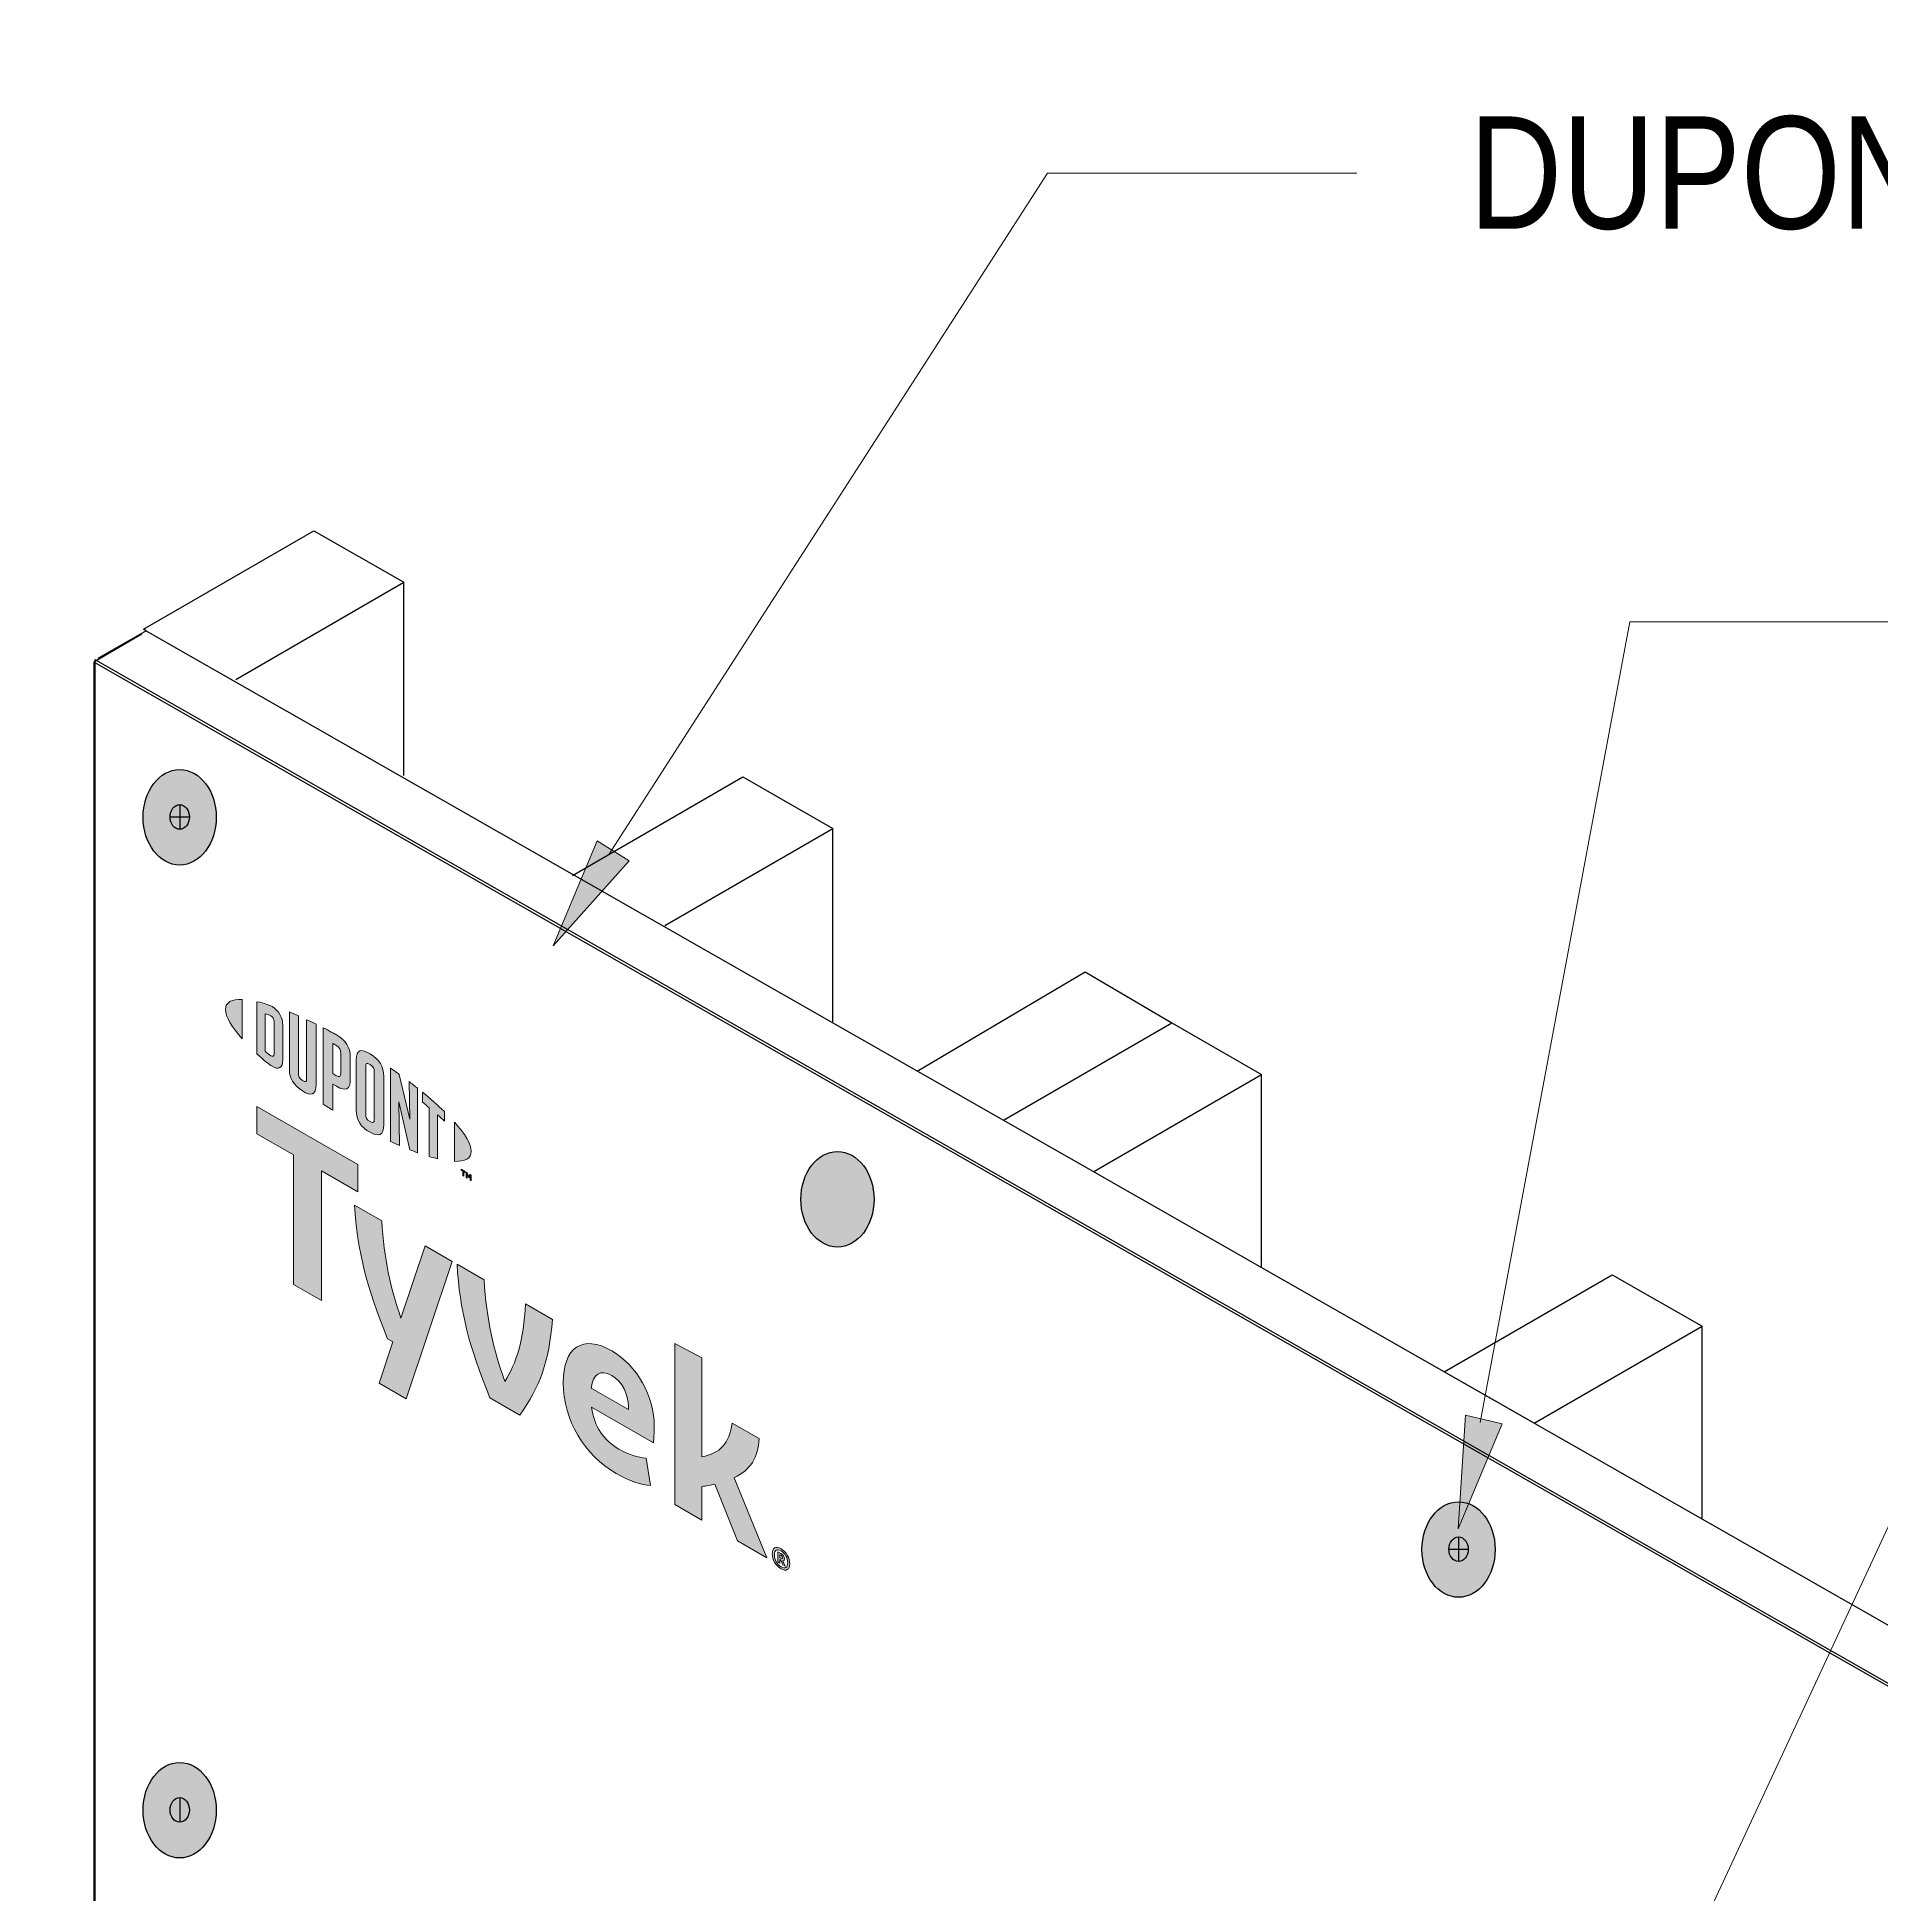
# Model space of a CAD drawing. Extents: x -1140 to 5605, y -816 to 2382.
# Drawn here: x 3729.8 to 3914.5, y 315.2 to 501.3 of the extents above; entities that cross this region are included whole.
import ezdxf

# ---------------------------------------------------------------- set-up
doc = ezdxf.new("R2010")
doc.units = 0
doc.header["$MEASUREMENT"] = 0
for name, color, linetype, lineweight in [('.ATI-TEXT', 7, 'Continuous', 0), ('G-ANNO-TTLB', 7, 'Continuous', 0), ('TYVEK', 7, 'Continuous', 0), ('wall scratch', 7, 'Continuous', 0), ('X-REF - TRACED', 7, 'Continuous', 0)]:
    doc.layers.add(name, color=color, linetype=linetype, lineweight=lineweight)

# ---------------------------------------------------------------- blocks, each defined once
blk = doc.blocks.new('Block_59')
at = {"layer": 'wall scratch', "color": 18, "lineweight": 25, "true_color": 0x000000}
blk.add_lwpolyline([(3735.84, 439.05)], dxfattribs=at)
blk = doc.blocks.new('Block_169')
at = {"layer": 'TYVEK', "true_color": 0x003b71, "transparency": 33554687}
h = blk.add_hatch(color=156, dxfattribs=at)
h.dxf.hatch_style = 2
edge = h.paths.add_edge_path()
edge.add_ellipse((3872.1, 349.81), major_axis=(0, 4.78), ratio=0.766948, start_angle=0, end_angle=360)
at = {"layer": 'TYVEK', "color": 18, "lineweight": 25, "true_color": 0x000000}
for p, q in [((3871.13, 349.84), (3873.07, 349.84)), ((3872.1, 351.07), (3872.1, 348.61))]:
    blk.add_line(p, q, dxfattribs=at)
blk.add_lwpolyline([(3871.59, 354.18)], dxfattribs=at)
for centre, major_axis, ratio in [((3872.1, 349.81), (0, 4.78), 0.766948), ((3872.1, 349.84), (0, 1.23), 0.788846)]:
    blk.add_ellipse(centre, major_axis=major_axis, ratio=ratio, dxfattribs=at)
blk = doc.blocks.new('Block_170')
at = {"layer": 'TYVEK', "true_color": 0x003b71, "transparency": 33554687}
h = blk.add_hatch(color=156, dxfattribs=at)
h.dxf.hatch_style = 2
edge = h.paths.add_edge_path()
edge.add_ellipse((3744.03, 423.15), major_axis=(0, 4.78), ratio=0.766948, start_angle=0, end_angle=360)
at = {"layer": 'TYVEK', "color": 18, "lineweight": 25, "true_color": 0x000000}
for p, q in [((3744.03, 424.42), (3744.03, 421.95)), ((3743.06, 423.18), (3745.01, 423.18))]:
    blk.add_line(p, q, dxfattribs=at)
for centre, major_axis, ratio in [((3744.03, 423.15), (0, 4.78), 0.766948), ((3744.03, 423.18), (0, 1.23), 0.788846)]:
    blk.add_ellipse(centre, major_axis=major_axis, ratio=ratio, dxfattribs=at)
blk = doc.blocks.new('Block_173')
at = {"layer": 'TYVEK', "true_color": 0x003b71, "transparency": 33554687}
h = blk.add_hatch(color=156, dxfattribs=at)
h.dxf.hatch_style = 2
edge = h.paths.add_edge_path()
edge.add_ellipse((3744.03, 323.7), major_axis=(0, 4.78), ratio=0.766948, start_angle=0, end_angle=360)
at = {"layer": 'TYVEK', "color": 18, "lineweight": 25, "true_color": 0x000000}
blk.add_line((3744.03, 324.96), (3744.03, 322.5), dxfattribs=at)
for centre, major_axis, ratio in [((3744.03, 323.7), (0, 4.78), 0.766948), ((3744.03, 323.73), (0, 1.23), 0.788846)]:
    blk.add_ellipse(centre, major_axis=major_axis, ratio=ratio, dxfattribs=at)
blk = doc.blocks.new('Block_352')
at = {"layer": '.ATI-TEXT', "true_color": 0x000000, "transparency": 33554687}
h = blk.add_hatch(color=18, dxfattribs=at)
h.dxf.hatch_style = 2
h.paths.add_polyline_path([(3876.45, 362.41), (3872.07, 351.88), (3872.8, 363.26)])
at = {"layer": '.ATI-TEXT', "color": 18, "lineweight": 0, "true_color": 0x000000}
for p, q in [((3874.26, 362.52), (3889.24, 442.74)), ((3889.24, 442.74), (3916.07, 442.74))]:
    blk.add_line(p, q, dxfattribs=at)
at = {"layer": '.ATI-TEXT'}
blk.add_lwpolyline([(3876.45, 362.41), (3872.07, 351.88), (3872.8, 363.26), (3872.8, 363.26)], close=True, dxfattribs=at)
blk = doc.blocks.new('Block_355')
at = {"layer": '.ATI-TEXT', "char_height": 0.2, "attachment_point": 7}
for s, insert in [('\\C18;\\c0;\\FArial Narrow|b0|i0|c1;\\H7.874999;\\W1.000000;®', (3986.27, 488.88)), ('\\C18;\\c0;\\FArial Narrow|b0|i0|c1;\\H11.249999;\\W1.000000;DUPONT™ TYVEK', (3873.17, 481.94)), ('\\C18;\\c0;\\FArial Narrow|b0|i0|c1;\\H11.250226;\\W1.000000;WRB', (3997, 481.75))]:
    blk.add_mtext(s, dxfattribs=dict(at, insert=insert))
blk = doc.blocks.new('Block_354')
at = {"layer": '.ATI-TEXT', "true_color": 0x000000, "transparency": 33554687}
h = blk.add_hatch(color=18, dxfattribs=at)
h.dxf.hatch_style = 2
h.paths.add_polyline_path([(3789.03, 418.8), (3781.44, 410.29), (3785.85, 420.8)])
at = {"layer": '.ATI-TEXT', "color": 18, "lineweight": 0, "true_color": 0x000000}
for p, q in [((3786.99, 419.43), (3830.95, 487.67)), ((3830.95, 487.67), (3861.92, 487.67))]:
    blk.add_line(p, q, dxfattribs=at)
at = {"layer": '.ATI-TEXT'}
blk.add_lwpolyline([(3789.03, 418.8), (3781.44, 410.29), (3785.85, 420.8), (3785.85, 420.8)], close=True, dxfattribs=at)
blk.add_blockref('Block_355', (0, 0), dxfattribs=at)
blk = doc.blocks.new('Block_356')
at = {"layer": '.ATI-TEXT', "color": 18, "lineweight": 0, "true_color": 0x000000}
blk.add_line((3873.04, 261.53), (3935.73, 396.49), dxfattribs=at)
blk = doc.blocks.new('Block_440')
at = {"layer": 'X-REF - TRACED', "true_color": 0x848484, "transparency": 33554687}
h = blk.add_hatch(color=252, dxfattribs=at)
h.dxf.hatch_style = 2
edge = h.paths.add_edge_path()
edge.add_spline(control_points=[(3748.62, 403.9), (3748.62, 403.18), (3749.23, 402.15), (3750.3, 400.95), (3750.3, 400.95), (3750.3, 404.9), (3750.3, 404.9), (3749.23, 404.94), (3748.62, 404.62), (3748.62, 403.9)], knot_values=[0, 0, 0, 0, 1, 1, 1, 2, 2, 2, 3, 3, 3, 3], degree=3, periodic=0)
h = blk.add_hatch(color=252, dxfattribs=at)
h.dxf.hatch_style = 2
edge = h.paths.add_edge_path()
edge.add_spline(control_points=[(3753.5, 399.47), (3753.5, 399.17), (3753.34, 399.16), (3753.15, 399.27), (3753, 399.35), (3752.78, 399.55), (3752.59, 399.71), (3752.59, 399.71), (3752.59, 403.48), (3752.59, 403.48), (3752.78, 403.43), (3753, 403.36), (3753.15, 403.28), (3753.34, 403.17), (3753.5, 402.97), (3753.5, 402.67), (3753.5, 402.67), (3753.5, 399.47), (3753.5, 399.47)], knot_values=[0, 0, 0, 0, 1, 1, 1, 2, 2, 2, 3, 3, 3, 4, 4, 4, 5, 5, 5, 6, 6, 6, 6], degree=3, periodic=0)
edge = h.paths.add_edge_path()
edge.add_spline(control_points=[(3753.28, 404.19), (3752.98, 404.36), (3752.55, 404.51), (3751.77, 404.68), (3751.77, 404.68), (3751.77, 399.46), (3751.77, 399.46), (3752.45, 398.83), (3752.98, 398.38), (3753.28, 398.21), (3753.96, 397.82), (3754.35, 398.07), (3754.35, 398.85), (3754.35, 398.85), (3754.35, 402.32), (3754.35, 402.32), (3754.35, 403.09), (3753.96, 403.79), (3753.28, 404.19)], knot_values=[0, 0, 0, 0, 1, 1, 1, 2, 2, 2, 3, 3, 3, 4, 4, 4, 5, 5, 5, 6, 6, 6, 6], degree=3, periodic=0)
h = blk.add_hatch(color=252, dxfattribs=at)
h.dxf.hatch_style = 2
edge = h.paths.add_edge_path()
edge.add_spline(control_points=[(3756.74, 396.99), (3756.74, 396.68), (3756.65, 396.55), (3756.32, 396.78), (3756, 397.01), (3755.91, 397.22), (3755.91, 397.58), (3755.91, 397.58), (3755.91, 403.26), (3755.91, 403.26), (3755.7, 403.36), (3755.22, 403.56), (3755.01, 403.65), (3755.01, 403.65), (3755.01, 397.9), (3755.01, 397.9), (3755.01, 396.98), (3755.4, 396.4), (3756.32, 395.74), (3757.17, 395.15), (3757.68, 395.34), (3757.68, 396.36), (3757.68, 396.36), (3757.68, 402.43), (3757.68, 402.43), (3757.51, 402.52), (3756.93, 402.8), (3756.74, 402.88), (3756.74, 402.88), (3756.74, 396.99), (3756.74, 396.99)], knot_values=[0, 0, 0, 0, 1, 1, 1, 2, 2, 2, 3, 3, 3, 4, 4, 4, 5, 5, 5, 6, 6, 6, 7, 7, 7, 8, 8, 8, 9, 9, 9, 10, 10, 10, 10], degree=3, periodic=0)
h = blk.add_hatch(color=252, dxfattribs=at)
h.dxf.hatch_style = 2
edge = h.paths.add_edge_path()
edge.add_spline(control_points=[(3760.16, 397.51), (3760.16, 397.18), (3760.06, 397.07), (3759.68, 397.29), (3759.68, 397.29), (3759.35, 397.48), (3759.35, 397.48), (3759.35, 397.48), (3759.35, 400.5), (3759.35, 400.5), (3759.5, 400.43), (3759.58, 400.38), (3759.66, 400.33), (3760.08, 400.09), (3760.16, 399.87), (3760.16, 399.53), (3760.16, 399.53), (3760.16, 397.51), (3760.16, 397.51)], knot_values=[0, 0, 0, 0, 1, 1, 1, 2, 2, 2, 3, 3, 3, 4, 4, 4, 5, 5, 5, 6, 6, 6, 6], degree=3, periodic=0)
edge = h.paths.add_edge_path()
edge.add_spline(control_points=[(3759.72, 401.37), (3759.56, 401.46), (3758.96, 401.78), (3758.41, 402.06), (3758.41, 402.06), (3758.41, 394.41), (3758.41, 394.41), (3758.6, 394.29), (3759.09, 393.98), (3759.35, 393.82), (3759.35, 393.82), (3759.35, 396.42), (3759.35, 396.42), (3759.35, 396.42), (3759.72, 396.21), (3759.72, 396.21), (3760.7, 395.64), (3761.11, 395.91), (3761.11, 396.88), (3761.11, 396.88), (3761.11, 399.14), (3761.11, 399.14), (3761.11, 400.09), (3760.65, 400.83), (3759.72, 401.37)], knot_values=[0, 0, 0, 0, 1, 1, 1, 2, 2, 2, 3, 3, 3, 4, 4, 4, 5, 5, 5, 6, 6, 6, 7, 7, 7, 8, 8, 8, 8], degree=3, periodic=0)
h = blk.add_hatch(color=252, dxfattribs=at)
h.dxf.hatch_style = 2
edge = h.paths.add_edge_path()
edge.add_spline(control_points=[(3763.51, 392.9), (3763.51, 392.6), (3763.42, 392.5), (3763.09, 392.68), (3762.75, 392.86), (3762.66, 393.08), (3762.66, 393.4), (3762.66, 393.4), (3762.66, 398.17), (3762.66, 398.17), (3762.66, 398.48), (3762.75, 398.6), (3763.09, 398.39), (3763.42, 398.19), (3763.51, 397.98), (3763.51, 397.68), (3763.51, 397.68), (3763.51, 392.9), (3763.51, 392.9)], knot_values=[0, 0, 0, 0, 1, 1, 1, 2, 2, 2, 3, 3, 3, 4, 4, 4, 5, 5, 5, 6, 6, 6, 6], degree=3, periodic=0)
edge = h.paths.add_edge_path()
edge.add_spline(control_points=[(3763.09, 399.46), (3762.22, 400.01), (3761.71, 399.87), (3761.71, 398.86), (3761.71, 398.86), (3761.71, 393.86), (3761.71, 393.86), (3761.71, 392.79), (3762.17, 392.09), (3763.09, 391.6), (3763.99, 391.13), (3764.46, 391.25), (3764.46, 392.38), (3764.46, 392.38), (3764.46, 397.16), (3764.46, 397.16), (3764.46, 398.24), (3764.04, 398.87), (3763.09, 399.46)], knot_values=[0, 0, 0, 0, 1, 1, 1, 2, 2, 2, 3, 3, 3, 4, 4, 4, 5, 5, 5, 6, 6, 6, 6], degree=3, periodic=0)
h = blk.add_hatch(color=252, dxfattribs=at)
h.dxf.hatch_style = 2
edge = h.paths.add_edge_path()
edge.add_spline(control_points=[(3767.06, 392.91), (3767.06, 392.91), (3766.02, 397.4), (3766.02, 397.4), (3765.74, 397.61), (3765.4, 397.85), (3765.13, 398.03), (3765.13, 398.03), (3765.13, 390.68), (3765.13, 390.68), (3765.32, 390.6), (3765.79, 390.38), (3766.04, 390.28), (3766.04, 390.28), (3765.96, 394.65), (3765.96, 394.65), (3765.96, 394.65), (3767.06, 389.85), (3767.06, 389.85), (3767.3, 389.76), (3767.64, 389.63), (3767.86, 389.55), (3767.86, 389.55), (3767.86, 396.01), (3767.86, 396.01), (3767.63, 396.19), (3767.2, 396.52), (3767, 396.68), (3767, 396.68), (3767.06, 392.91), (3767.06, 392.91)], knot_values=[0, 0, 0, 0, 1, 1, 1, 2, 2, 2, 3, 3, 3, 4, 4, 4, 5, 5, 5, 6, 6, 6, 7, 7, 7, 8, 8, 8, 9, 9, 9, 10, 10, 10, 10], degree=3, periodic=0)
h = blk.add_hatch(color=252, dxfattribs=at)
h.dxf.hatch_style = 2
edge = h.paths.add_edge_path()
edge.add_spline(control_points=[(3768.33, 394.61), (3768.56, 394.43), (3768.79, 394.24), (3769.01, 394.06), (3769.01, 394.06), (3769.01, 389.17), (3769.01, 389.17), (3769.22, 389.11), (3769.6, 389.01), (3769.85, 388.94), (3769.85, 388.94), (3769.85, 393.34), (3769.85, 393.34), (3770.1, 393.13), (3770.33, 392.92), (3770.54, 392.73), (3770.54, 392.73), (3770.54, 393.68), (3770.54, 393.68), (3769.87, 394.32), (3769.16, 394.95), (3768.33, 395.63), (3768.33, 395.63), (3768.33, 394.61), (3768.33, 394.61)], knot_values=[0, 0, 0, 0, 1, 1, 1, 2, 2, 2, 3, 3, 3, 4, 4, 4, 5, 5, 5, 6, 6, 6, 7, 7, 7, 8, 8, 8, 8], degree=3, periodic=0)
h = blk.add_hatch(color=252, dxfattribs=at)
h.dxf.hatch_style = 2
edge = h.paths.add_edge_path()
edge.add_spline(control_points=[(3773.22, 389.7), (3773.22, 388.97), (3772.61, 388.65), (3771.54, 388.69), (3771.54, 388.69), (3771.54, 392.63), (3771.54, 392.63), (3772.61, 391.44), (3773.22, 390.41), (3773.22, 389.7)], knot_values=[0, 0, 0, 0, 1, 1, 1, 2, 2, 2, 3, 3, 3, 3], degree=3, periodic=0)
h = blk.add_hatch(color=252, dxfattribs=at)
h.dxf.hatch_style = 2
edge = h.paths.add_edge_path()
edge.add_spline(control_points=[(3772.72, 387.61), (3772.72, 387.61), (3772.83, 387.55), (3772.83, 387.55), (3772.83, 387.55), (3772.98, 387.2), (3772.98, 387.2), (3772.98, 387.2), (3773.13, 387.38), (3773.13, 387.38), (3773.13, 387.38), (3773.22, 387.32), (3773.22, 387.32), (3773.22, 387.32), (3773.22, 386.75), (3773.22, 386.75), (3773.22, 386.75), (3773.13, 386.81), (3773.13, 386.81), (3773.13, 386.81), (3773.13, 387.21), (3773.13, 387.21), (3773.13, 387.21), (3772.98, 387.03), (3772.98, 387.03), (3772.98, 387.03), (3772.97, 387.03), (3772.97, 387.03), (3772.97, 387.03), (3772.82, 387.39), (3772.82, 387.39), (3772.82, 387.39), (3772.82, 386.99), (3772.82, 386.99), (3772.82, 386.99), (3772.72, 387.04), (3772.72, 387.04), (3772.72, 387.04), (3772.72, 387.61), (3772.72, 387.61)], knot_values=[0, 0, 0, 0, 1, 1, 1, 2, 2, 2, 3, 3, 3, 4, 4, 4, 5, 5, 5, 6, 6, 6, 7, 7, 7, 8, 8, 8, 9, 9, 9, 10, 10, 10, 11, 11, 11, 12, 12, 12, 13, 13, 13, 13], degree=3, periodic=0)
edge = h.paths.add_edge_path()
edge.add_spline(control_points=[(3772.37, 387.72), (3772.37, 387.72), (3772.22, 387.8), (3772.22, 387.8), (3772.22, 387.8), (3772.22, 387.9), (3772.22, 387.9), (3772.22, 387.9), (3772.62, 387.67), (3772.62, 387.67), (3772.62, 387.67), (3772.62, 387.57), (3772.62, 387.57), (3772.62, 387.57), (3772.47, 387.66), (3772.47, 387.66), (3772.47, 387.66), (3772.47, 387.19), (3772.47, 387.19), (3772.47, 387.19), (3772.37, 387.25), (3772.37, 387.25), (3772.37, 387.25), (3772.37, 387.72), (3772.37, 387.72)], knot_values=[0, 0, 0, 0, 1, 1, 1, 2, 2, 2, 3, 3, 3, 4, 4, 4, 5, 5, 5, 6, 6, 6, 7, 7, 7, 8, 8, 8, 8], degree=3, periodic=0)
at = {"layer": 'X-REF - TRACED'}
for points, knots in [([(3748.62, 403.9), (3748.62, 403.18), (3749.23, 402.15), (3750.3, 400.95), (3750.3, 400.95), (3750.3, 404.9), (3750.3, 404.9), (3749.23, 404.94), (3748.62, 404.62), (3748.62, 403.9)], [0, 0, 0, 0, 1, 1, 1, 2, 2, 2, 3, 3, 3, 3]), ([(3753.28, 404.19), (3752.98, 404.36), (3752.55, 404.51), (3751.77, 404.68), (3751.77, 404.68), (3751.77, 399.46), (3751.77, 399.46), (3752.45, 398.83), (3752.98, 398.38), (3753.28, 398.21), (3753.96, 397.82), (3754.35, 398.07), (3754.35, 398.85), (3754.35, 398.85), (3754.35, 402.32), (3754.35, 402.32), (3754.35, 403.09), (3753.96, 403.79), (3753.28, 404.19)], [0, 0, 0, 0, 1, 1, 1, 2, 2, 2, 3, 3, 3, 4, 4, 4, 5, 5, 5, 6, 6, 6, 6]), ([(3753.5, 399.47), (3753.5, 399.17), (3753.34, 399.16), (3753.15, 399.27), (3753, 399.35), (3752.78, 399.55), (3752.59, 399.71), (3752.59, 399.71), (3752.59, 403.48), (3752.59, 403.48), (3752.78, 403.43), (3753, 403.36), (3753.15, 403.28), (3753.34, 403.17), (3753.5, 402.97), (3753.5, 402.67), (3753.5, 402.67), (3753.5, 399.47), (3753.5, 399.47)], [0, 0, 0, 0, 1, 1, 1, 2, 2, 2, 3, 3, 3, 4, 4, 4, 5, 5, 5, 6, 6, 6, 6]), ([(3756.74, 396.99), (3756.74, 396.68), (3756.65, 396.55), (3756.32, 396.78), (3756, 397.01), (3755.91, 397.22), (3755.91, 397.58), (3755.91, 397.58), (3755.91, 403.26), (3755.91, 403.26), (3755.7, 403.36), (3755.22, 403.56), (3755.01, 403.65), (3755.01, 403.65), (3755.01, 397.9), (3755.01, 397.9), (3755.01, 396.98), (3755.4, 396.4), (3756.32, 395.74), (3757.17, 395.15), (3757.68, 395.34), (3757.68, 396.36), (3757.68, 396.36), (3757.68, 402.43), (3757.68, 402.43), (3757.51, 402.52), (3756.93, 402.8), (3756.74, 402.88), (3756.74, 402.88), (3756.74, 396.99), (3756.74, 396.99)], [0, 0, 0, 0, 1, 1, 1, 2, 2, 2, 3, 3, 3, 4, 4, 4, 5, 5, 5, 6, 6, 6, 7, 7, 7, 8, 8, 8, 9, 9, 9, 10, 10, 10, 10]), ([(3759.72, 401.37), (3759.56, 401.46), (3758.96, 401.78), (3758.41, 402.06), (3758.41, 402.06), (3758.41, 394.41), (3758.41, 394.41), (3758.6, 394.29), (3759.09, 393.98), (3759.35, 393.82), (3759.35, 393.82), (3759.35, 396.42), (3759.35, 396.42), (3759.35, 396.42), (3759.72, 396.21), (3759.72, 396.21), (3760.7, 395.64), (3761.11, 395.91), (3761.11, 396.88), (3761.11, 396.88), (3761.11, 399.14), (3761.11, 399.14), (3761.11, 400.09), (3760.65, 400.83), (3759.72, 401.37)], [0, 0, 0, 0, 1, 1, 1, 2, 2, 2, 3, 3, 3, 4, 4, 4, 5, 5, 5, 6, 6, 6, 7, 7, 7, 8, 8, 8, 8]), ([(3760.16, 397.51), (3760.16, 397.18), (3760.06, 397.07), (3759.68, 397.29), (3759.68, 397.29), (3759.35, 397.48), (3759.35, 397.48), (3759.35, 397.48), (3759.35, 400.5), (3759.35, 400.5), (3759.5, 400.43), (3759.58, 400.38), (3759.66, 400.33), (3760.08, 400.09), (3760.16, 399.87), (3760.16, 399.53), (3760.16, 399.53), (3760.16, 397.51), (3760.16, 397.51)], [0, 0, 0, 0, 1, 1, 1, 2, 2, 2, 3, 3, 3, 4, 4, 4, 5, 5, 5, 6, 6, 6, 6]), ([(3763.09, 399.46), (3762.22, 400.01), (3761.71, 399.87), (3761.71, 398.86), (3761.71, 398.86), (3761.71, 393.86), (3761.71, 393.86), (3761.71, 392.79), (3762.17, 392.09), (3763.09, 391.6), (3763.99, 391.13), (3764.46, 391.25), (3764.46, 392.38), (3764.46, 392.38), (3764.46, 397.16), (3764.46, 397.16), (3764.46, 398.24), (3764.04, 398.87), (3763.09, 399.46)], [0, 0, 0, 0, 1, 1, 1, 2, 2, 2, 3, 3, 3, 4, 4, 4, 5, 5, 5, 6, 6, 6, 6]), ([(3763.51, 392.9), (3763.51, 392.6), (3763.42, 392.5), (3763.09, 392.68), (3762.75, 392.86), (3762.66, 393.08), (3762.66, 393.4), (3762.66, 393.4), (3762.66, 398.17), (3762.66, 398.17), (3762.66, 398.48), (3762.75, 398.6), (3763.09, 398.39), (3763.42, 398.19), (3763.51, 397.98), (3763.51, 397.68), (3763.51, 397.68), (3763.51, 392.9), (3763.51, 392.9)], [0, 0, 0, 0, 1, 1, 1, 2, 2, 2, 3, 3, 3, 4, 4, 4, 5, 5, 5, 6, 6, 6, 6]), ([(3767.06, 392.91), (3767.06, 392.91), (3766.02, 397.4), (3766.02, 397.4), (3765.74, 397.61), (3765.4, 397.85), (3765.13, 398.03), (3765.13, 398.03), (3765.13, 390.68), (3765.13, 390.68), (3765.32, 390.6), (3765.79, 390.38), (3766.04, 390.28), (3766.04, 390.28), (3765.96, 394.65), (3765.96, 394.65), (3765.96, 394.65), (3767.06, 389.85), (3767.06, 389.85), (3767.3, 389.76), (3767.64, 389.63), (3767.86, 389.55), (3767.86, 389.55), (3767.86, 396.01), (3767.86, 396.01), (3767.63, 396.19), (3767.2, 396.52), (3767, 396.68), (3767, 396.68), (3767.06, 392.91), (3767.06, 392.91)], [0, 0, 0, 0, 1, 1, 1, 2, 2, 2, 3, 3, 3, 4, 4, 4, 5, 5, 5, 6, 6, 6, 7, 7, 7, 8, 8, 8, 9, 9, 9, 10, 10, 10, 10]), ([(3768.33, 394.61), (3768.56, 394.43), (3768.79, 394.24), (3769.01, 394.06), (3769.01, 394.06), (3769.01, 389.17), (3769.01, 389.17), (3769.22, 389.11), (3769.6, 389.01), (3769.85, 388.94), (3769.85, 388.94), (3769.85, 393.34), (3769.85, 393.34), (3770.1, 393.13), (3770.33, 392.92), (3770.54, 392.73), (3770.54, 392.73), (3770.54, 393.68), (3770.54, 393.68), (3769.87, 394.32), (3769.16, 394.95), (3768.33, 395.63), (3768.33, 395.63), (3768.33, 394.61), (3768.33, 394.61)], [0, 0, 0, 0, 1, 1, 1, 2, 2, 2, 3, 3, 3, 4, 4, 4, 5, 5, 5, 6, 6, 6, 7, 7, 7, 8, 8, 8, 8]), ([(3773.22, 389.7), (3773.22, 388.97), (3772.61, 388.65), (3771.54, 388.69), (3771.54, 388.69), (3771.54, 392.63), (3771.54, 392.63), (3772.61, 391.44), (3773.22, 390.41), (3773.22, 389.7)], [0, 0, 0, 0, 1, 1, 1, 2, 2, 2, 3, 3, 3, 3]), ([(3772.37, 387.72), (3772.37, 387.72), (3772.22, 387.8), (3772.22, 387.8), (3772.22, 387.8), (3772.22, 387.9), (3772.22, 387.9), (3772.22, 387.9), (3772.62, 387.67), (3772.62, 387.67), (3772.62, 387.67), (3772.62, 387.57), (3772.62, 387.57), (3772.62, 387.57), (3772.47, 387.66), (3772.47, 387.66), (3772.47, 387.66), (3772.47, 387.19), (3772.47, 387.19), (3772.47, 387.19), (3772.37, 387.25), (3772.37, 387.25), (3772.37, 387.25), (3772.37, 387.72), (3772.37, 387.72)], [0, 0, 0, 0, 1, 1, 1, 2, 2, 2, 3, 3, 3, 4, 4, 4, 5, 5, 5, 6, 6, 6, 7, 7, 7, 8, 8, 8, 8]), ([(3772.72, 387.61), (3772.72, 387.61), (3772.83, 387.55), (3772.83, 387.55), (3772.83, 387.55), (3772.98, 387.2), (3772.98, 387.2), (3772.98, 387.2), (3773.13, 387.38), (3773.13, 387.38), (3773.13, 387.38), (3773.22, 387.32), (3773.22, 387.32), (3773.22, 387.32), (3773.22, 386.75), (3773.22, 386.75), (3773.22, 386.75), (3773.13, 386.81), (3773.13, 386.81), (3773.13, 386.81), (3773.13, 387.21), (3773.13, 387.21), (3773.13, 387.21), (3772.98, 387.03), (3772.98, 387.03), (3772.98, 387.03), (3772.97, 387.03), (3772.97, 387.03), (3772.97, 387.03), (3772.82, 387.39), (3772.82, 387.39), (3772.82, 387.39), (3772.82, 386.99), (3772.82, 386.99), (3772.82, 386.99), (3772.72, 387.04), (3772.72, 387.04), (3772.72, 387.04), (3772.72, 387.61), (3772.72, 387.61)], [0, 0, 0, 0, 1, 1, 1, 2, 2, 2, 3, 3, 3, 4, 4, 4, 5, 5, 5, 6, 6, 6, 7, 7, 7, 8, 8, 8, 9, 9, 9, 10, 10, 10, 11, 11, 11, 12, 12, 12, 13, 13, 13, 13])]:
    blk.add_open_spline(points, degree=3, knots=knots, dxfattribs=at)
blk = doc.blocks.new('Block_444')
at = {"layer": 'X-REF - TRACED', "true_color": 0x848484, "transparency": 33554687}
h = blk.add_hatch(color=252, dxfattribs=at)
h.dxf.hatch_style = 2
h.paths.add_polyline_path([(3761.87, 388.37), (3751.77, 394.2), (3751.77, 391.46), (3755.42, 389.35), (3755.42, 376.35), (3758.22, 374.74), (3758.22, 387.73), (3761.87, 385.62)])
h = blk.add_hatch(color=252, dxfattribs=at)
h.dxf.hatch_style = 2
edge = h.paths.add_edge_path()
edge.add_spline(control_points=[(3778.66, 374.42), (3778.49, 370.68), (3777.74, 368.5), (3776.58, 366.63), (3775.47, 369.82), (3774.74, 372.84), (3774.52, 376.81), (3774.52, 376.81), (3771.8, 378.39), (3771.8, 378.39), (3772.09, 373.7), (3772.97, 370.29), (3775.09, 365), (3775.09, 365), (3778.09, 363.26), (3778.09, 363.26), (3780.13, 366.16), (3780.98, 368.57), (3781.37, 372.86), (3781.37, 372.86), (3778.66, 374.42), (3778.66, 374.42)], knot_values=[0, 0, 0, 0, 1, 1, 1, 2, 2, 2, 3, 3, 3, 4, 4, 4, 5, 5, 5, 6, 6, 6, 7, 7, 7, 7], degree=3, periodic=0)
h = blk.add_hatch(color=252, dxfattribs=at)
h.dxf.hatch_style = 2
edge = h.paths.add_edge_path()
edge.add_spline(control_points=[(3785.23, 365.98), (3785.23, 365.98), (3788.96, 363.83), (3788.96, 363.83), (3788.96, 363.83), (3788.96, 364.1), (3788.96, 364.1), (3788.96, 365.35), (3788.37, 366.62), (3787.29, 367.24), (3786.15, 367.9), (3785.41, 367.4), (3785.23, 365.98)], knot_values=[0, 0, 0, 0, 1, 1, 1, 2, 2, 2, 3, 3, 3, 4, 4, 4, 4], degree=3, periodic=0)
edge = h.paths.add_edge_path()
edge.add_spline(control_points=[(3791.18, 356.21), (3790.31, 356.25), (3789.04, 356.68), (3787.74, 357.42), (3784.59, 359.25), (3782.43, 362.78), (3782.43, 366.52), (3782.43, 370.09), (3784.41, 371.38), (3787.29, 369.71), (3789.86, 368.23), (3791.55, 365.16), (3791.55, 362.15), (3791.55, 361.48), (3791.51, 360.91), (3791.47, 360.49), (3791.47, 360.49), (3785.27, 364.07), (3785.27, 364.07), (3785.53, 362.12), (3786.45, 360.78), (3788.02, 359.87), (3788.98, 359.32), (3789.9, 359.03), (3790.74, 358.95), (3790.74, 358.95), (3791.18, 356.21), (3791.18, 356.21)], knot_values=[0, 0, 0, 0, 1, 1, 1, 2, 2, 2, 3, 3, 3, 4, 4, 4, 5, 5, 5, 6, 6, 6, 7, 7, 7, 8, 8, 8, 9, 9, 9, 9], degree=3, periodic=0)
h = blk.add_hatch(color=252, dxfattribs=at)
h.dxf.hatch_style = 2
edge = h.paths.add_edge_path()
edge.add_spline(control_points=[(3799.57, 357), (3799.57, 357), (3802.83, 348.98), (3802.83, 348.98), (3802.83, 348.98), (3799.88, 350.68), (3799.88, 350.68), (3799.88, 350.68), (3797.63, 356.37), (3797.63, 356.37), (3797.22, 356.27), (3796.79, 356.18), (3796.31, 356.12), (3796.31, 356.12), (3796.31, 352.74), (3796.31, 352.74), (3796.31, 352.74), (3793.61, 354.31), (3793.61, 354.31), (3793.61, 354.31), (3793.61, 370.43), (3793.61, 370.43), (3793.61, 370.43), (3796.31, 369.02), (3796.31, 369.02), (3796.31, 369.02), (3796.31, 359.11), (3796.31, 359.11), (3798.16, 359.41), (3799.06, 360.47), (3799.37, 362.47), (3799.37, 362.47), (3802.06, 360.92), (3802.06, 360.92), (3802, 359.02), (3801.14, 357.78), (3799.57, 357)], knot_values=[0, 0, 0, 0, 1, 1, 1, 2, 2, 2, 3, 3, 3, 4, 4, 4, 5, 5, 5, 6, 6, 6, 7, 7, 7, 8, 8, 8, 9, 9, 9, 10, 10, 10, 11, 11, 11, 12, 12, 12, 12], degree=3, periodic=0)
at = {"layer": 'X-REF - TRACED'}
blk.add_lwpolyline([(3761.87, 388.37), (3751.77, 394.2), (3751.77, 391.46), (3755.42, 389.35), (3755.42, 376.35), (3758.22, 374.74), (3758.22, 387.73), (3761.87, 385.62)], close=True, dxfattribs=at)
for points, knots in [([(3778.66, 374.42), (3778.49, 370.68), (3777.74, 368.5), (3776.58, 366.63), (3775.47, 369.82), (3774.74, 372.84), (3774.52, 376.81), (3774.52, 376.81), (3771.8, 378.39), (3771.8, 378.39), (3772.09, 373.7), (3772.97, 370.29), (3775.09, 365), (3775.09, 365), (3778.09, 363.26), (3778.09, 363.26), (3780.13, 366.16), (3780.98, 368.57), (3781.37, 372.86), (3781.37, 372.86), (3778.66, 374.42), (3778.66, 374.42)], [0, 0, 0, 0, 1, 1, 1, 2, 2, 2, 3, 3, 3, 4, 4, 4, 5, 5, 5, 6, 6, 6, 7, 7, 7, 7]), ([(3791.18, 356.21), (3790.31, 356.25), (3789.04, 356.68), (3787.74, 357.42), (3784.59, 359.25), (3782.43, 362.78), (3782.43, 366.52), (3782.43, 370.09), (3784.41, 371.38), (3787.29, 369.71), (3789.86, 368.23), (3791.55, 365.16), (3791.55, 362.15), (3791.55, 361.48), (3791.51, 360.91), (3791.47, 360.49), (3791.47, 360.49), (3785.27, 364.07), (3785.27, 364.07), (3785.53, 362.12), (3786.45, 360.78), (3788.02, 359.87), (3788.98, 359.32), (3789.9, 359.03), (3790.74, 358.95), (3790.74, 358.95), (3791.18, 356.21), (3791.18, 356.21)], [0, 0, 0, 0, 1, 1, 1, 2, 2, 2, 3, 3, 3, 4, 4, 4, 5, 5, 5, 6, 6, 6, 7, 7, 7, 8, 8, 8, 9, 9, 9, 9]), ([(3799.57, 357), (3799.57, 357), (3802.83, 348.98), (3802.83, 348.98), (3802.83, 348.98), (3799.88, 350.68), (3799.88, 350.68), (3799.88, 350.68), (3797.63, 356.37), (3797.63, 356.37), (3797.22, 356.27), (3796.79, 356.18), (3796.31, 356.12), (3796.31, 356.12), (3796.31, 352.74), (3796.31, 352.74), (3796.31, 352.74), (3793.61, 354.31), (3793.61, 354.31), (3793.61, 354.31), (3793.61, 370.43), (3793.61, 370.43), (3793.61, 370.43), (3796.31, 369.02), (3796.31, 369.02), (3796.31, 369.02), (3796.31, 359.11), (3796.31, 359.11), (3798.16, 359.41), (3799.06, 360.47), (3799.37, 362.47), (3799.37, 362.47), (3802.06, 360.92), (3802.06, 360.92), (3802, 359.02), (3801.14, 357.78), (3799.57, 357)], [0, 0, 0, 0, 1, 1, 1, 2, 2, 2, 3, 3, 3, 4, 4, 4, 5, 5, 5, 6, 6, 6, 7, 7, 7, 8, 8, 8, 9, 9, 9, 10, 10, 10, 11, 11, 11, 12, 12, 12, 12]), ([(3785.23, 365.98), (3785.23, 365.98), (3788.96, 363.83), (3788.96, 363.83), (3788.96, 363.83), (3788.96, 364.1), (3788.96, 364.1), (3788.96, 365.35), (3788.37, 366.62), (3787.29, 367.24), (3786.15, 367.9), (3785.41, 367.4), (3785.23, 365.98)], [0, 0, 0, 0, 1, 1, 1, 2, 2, 2, 3, 3, 3, 4, 4, 4, 4])]:
    blk.add_open_spline(points, degree=3, knots=knots, dxfattribs=at)
blk = doc.blocks.new('Block_443')
at = {"layer": 'X-REF - TRACED', "true_color": 0x848484, "transparency": 33554687}
h = blk.add_hatch(color=252, dxfattribs=at)
h.dxf.hatch_style = 2
edge = h.paths.add_edge_path()
edge.add_spline(control_points=[(3768.61, 380.23), (3768.61, 380.23), (3766.18, 372.98), (3766.18, 372.98), (3765.15, 376.01), (3764.48, 378.94), (3764.27, 382.73), (3764.27, 382.73), (3761.54, 384.31), (3761.54, 384.31), (3761.84, 379.62), (3762.72, 376.21), (3764.84, 370.92), (3764.84, 370.92), (3765.38, 370.6), (3765.38, 370.6), (3765.38, 370.6), (3764, 366.46), (3764, 366.46), (3764, 366.46), (3766.7, 364.9), (3766.7, 364.9), (3766.7, 364.9), (3771.32, 378.67), (3771.32, 378.67), (3771.32, 378.67), (3768.61, 380.23), (3768.61, 380.23)], knot_values=[0, 0, 0, 0, 1, 1, 1, 2, 2, 2, 3, 3, 3, 4, 4, 4, 5, 5, 5, 6, 6, 6, 7, 7, 7, 8, 8, 8, 9, 9, 9, 9], degree=3, periodic=0)
at = {"layer": 'X-REF - TRACED'}
blk.add_open_spline([(3768.61, 380.23), (3768.61, 380.23), (3766.18, 372.98), (3766.18, 372.98), (3765.15, 376.01), (3764.48, 378.94), (3764.27, 382.73), (3764.27, 382.73), (3761.54, 384.31), (3761.54, 384.31), (3761.84, 379.62), (3762.72, 376.21), (3764.84, 370.92), (3764.84, 370.92), (3765.38, 370.6), (3765.38, 370.6), (3765.38, 370.6), (3764, 366.46), (3764, 366.46), (3764, 366.46), (3766.7, 364.9), (3766.7, 364.9), (3766.7, 364.9), (3771.32, 378.67), (3771.32, 378.67), (3771.32, 378.67), (3768.61, 380.23), (3768.61, 380.23)], degree=3, knots=[0, 0, 0, 0, 1, 1, 1, 2, 2, 2, 3, 3, 3, 4, 4, 4, 5, 5, 5, 6, 6, 6, 7, 7, 7, 8, 8, 8, 9, 9, 9, 9], dxfattribs=at)
blk.add_blockref('Block_444', (0, 0), dxfattribs=at)
blk = doc.blocks.new('Block_445')
at = {"layer": 'X-REF - TRACED', "true_color": 0x848484, "transparency": 33554687}
h = blk.add_hatch(color=252, dxfattribs=at)
h.dxf.hatch_style = 2
edge = h.paths.add_edge_path()
edge.add_spline(control_points=[(3804.12, 349.29), (3804.12, 349.29), (3804.12, 349), (3804.12, 349), (3804.12, 349), (3804.24, 348.94), (3804.24, 348.94), (3804.35, 348.87), (3804.4, 348.87), (3804.4, 348.98), (3804.4, 349.1), (3804.35, 349.17), (3804.24, 349.23), (3804.24, 349.23), (3804.12, 349.29), (3804.12, 349.29)], knot_values=[0, 0, 0, 0, 1, 1, 1, 2, 2, 2, 3, 3, 3, 4, 4, 4, 5, 5, 5, 5], degree=3, periodic=0)
edge = h.paths.add_edge_path()
edge.add_spline(control_points=[(3803.93, 349.59), (3803.93, 349.59), (3804.24, 349.42), (3804.24, 349.42), (3804.47, 349.28), (3804.59, 349.09), (3804.59, 348.88), (3804.59, 348.74), (3804.53, 348.67), (3804.42, 348.68), (3804.48, 348.52), (3804.55, 348.35), (3804.65, 348.16), (3804.65, 348.16), (3804.42, 348.29), (3804.42, 348.29), (3804.34, 348.46), (3804.28, 348.61), (3804.23, 348.76), (3804.23, 348.76), (3804.12, 348.82), (3804.12, 348.82), (3804.12, 348.82), (3804.12, 348.46), (3804.12, 348.46), (3804.12, 348.46), (3803.93, 348.57), (3803.93, 348.57), (3803.93, 348.57), (3803.93, 349.59), (3803.93, 349.59)], knot_values=[0, 0, 0, 0, 1, 1, 1, 2, 2, 2, 3, 3, 3, 4, 4, 4, 5, 5, 5, 6, 6, 6, 7, 7, 7, 8, 8, 8, 9, 9, 9, 10, 10, 10, 10], degree=3, periodic=0)
edge = h.paths.add_edge_path()
edge.add_spline(control_points=[(3804.25, 349.67), (3803.82, 349.92), (3803.58, 349.78), (3803.58, 349.27), (3803.58, 348.76), (3803.82, 348.34), (3804.25, 348.09), (3804.67, 347.85), (3804.92, 347.99), (3804.92, 348.5), (3804.92, 349), (3804.67, 349.43), (3804.25, 349.67)], knot_values=[0, 0, 0, 0, 1, 1, 1, 2, 2, 2, 3, 3, 3, 4, 4, 4, 4], degree=3, periodic=0)
edge = h.paths.add_edge_path()
edge.add_spline(control_points=[(3804.25, 349.88), (3804.77, 349.57), (3805.12, 348.99), (3805.12, 348.38), (3805.12, 347.77), (3804.77, 347.59), (3804.25, 347.89), (3803.72, 348.2), (3803.37, 348.78), (3803.37, 349.39), (3803.37, 349.99), (3803.72, 350.18), (3804.25, 349.88)], knot_values=[0, 0, 0, 0, 1, 1, 1, 2, 2, 2, 3, 3, 3, 4, 4, 4, 4], degree=3, periodic=0)
at = {"layer": 'X-REF - TRACED'}
for points, knots in [([(3804.25, 349.88), (3804.77, 349.57), (3805.12, 348.99), (3805.12, 348.38), (3805.12, 347.77), (3804.77, 347.59), (3804.25, 347.89), (3803.72, 348.2), (3803.37, 348.78), (3803.37, 349.39), (3803.37, 349.99), (3803.72, 350.18), (3804.25, 349.88)], [0, 0, 0, 0, 1, 1, 1, 2, 2, 2, 3, 3, 3, 4, 4, 4, 4]), ([(3804.25, 349.67), (3803.82, 349.92), (3803.58, 349.78), (3803.58, 349.27), (3803.58, 348.76), (3803.82, 348.34), (3804.25, 348.09), (3804.67, 347.85), (3804.92, 347.99), (3804.92, 348.5), (3804.92, 349), (3804.67, 349.43), (3804.25, 349.67)], [0, 0, 0, 0, 1, 1, 1, 2, 2, 2, 3, 3, 3, 4, 4, 4, 4]), ([(3803.93, 349.59), (3803.93, 349.59), (3804.24, 349.42), (3804.24, 349.42), (3804.47, 349.28), (3804.59, 349.09), (3804.59, 348.88), (3804.59, 348.74), (3804.53, 348.67), (3804.42, 348.68), (3804.48, 348.52), (3804.55, 348.35), (3804.65, 348.16), (3804.65, 348.16), (3804.42, 348.29), (3804.42, 348.29), (3804.34, 348.46), (3804.28, 348.61), (3804.23, 348.76), (3804.23, 348.76), (3804.12, 348.82), (3804.12, 348.82), (3804.12, 348.82), (3804.12, 348.46), (3804.12, 348.46), (3804.12, 348.46), (3803.93, 348.57), (3803.93, 348.57), (3803.93, 348.57), (3803.93, 349.59), (3803.93, 349.59)], [0, 0, 0, 0, 1, 1, 1, 2, 2, 2, 3, 3, 3, 4, 4, 4, 5, 5, 5, 6, 6, 6, 7, 7, 7, 8, 8, 8, 9, 9, 9, 10, 10, 10, 10]), ([(3804.12, 349.29), (3804.12, 349.29), (3804.12, 349), (3804.12, 349), (3804.12, 349), (3804.24, 348.94), (3804.24, 348.94), (3804.35, 348.87), (3804.4, 348.87), (3804.4, 348.98), (3804.4, 349.1), (3804.35, 349.17), (3804.24, 349.23), (3804.24, 349.23), (3804.12, 349.29), (3804.12, 349.29)], [0, 0, 0, 0, 1, 1, 1, 2, 2, 2, 3, 3, 3, 4, 4, 4, 5, 5, 5, 5])]:
    blk.add_open_spline(points, degree=3, knots=knots, dxfattribs=at)
blk = doc.blocks.new('Block_442')
at = {"layer": 'X-REF - TRACED'}
for name in ['Block_443', 'Block_445']:
    blk.add_blockref(name, (0, 0), dxfattribs=at)
blk = doc.blocks.new('Block_441')
at = {"layer": 'X-REF - TRACED'}
blk.add_blockref('Block_442', (0, 0), dxfattribs=at)
blk = doc.blocks.new('Block_439')
at = {"layer": 'X-REF - TRACED'}
for name in ['Block_440', 'Block_441']:
    blk.add_blockref(name, (0, 0), dxfattribs=at)

msp = doc.modelspace()

# ---------------------------------------------------------------- hatches: boundary and pattern name
at = {"layer": 'G-ANNO-TTLB', "true_color": 0xff00ff, "transparency": 33554687}
h = msp.add_hatch(color=6, dxfattribs=at)
edge = h.paths.add_edge_path()
edge.add_spline(control_points=[(5285.56, -733.23), (5285.56, -733.23), (2356.04, -733.23), (2356.04, -733.23), (2356.04, -733.23), (2356.04, 1723.77), (2356.04, 1723.77), (2356.04, 1723.77), (5285.56, 1723.77), (5285.56, 1723.77), (5285.56, 1723.77), (5285.56, -733.23), (5285.56, -733.23)], knot_values=[0, 0, 0, 0, 1, 1, 1, 2, 2, 2, 3, 3, 3, 4, 4, 4, 4], degree=3, periodic=0)
edge = h.paths.add_edge_path()
edge.add_spline(control_points=[(2365.04, 1714.77), (2365.04, 1714.77), (2365.04, -724.23), (2365.04, -724.23), (2365.04, -724.23), (5276.56, -724.23), (5276.56, -724.23), (5276.56, -724.23), (5276.56, 1714.77), (5276.56, 1714.77), (5276.56, 1714.77), (2365.04, 1714.77), (2365.04, 1714.77)], knot_values=[0, 0, 0, 0, 1, 1, 1, 2, 2, 2, 3, 3, 3, 4, 4, 4, 4], degree=3, periodic=0)
edge.add_line((2365.04, 1714.77), (2365.04, 1714.77))
at = {"layer": 'TYVEK', "true_color": 0x003b71, "transparency": 33554687}
h = msp.add_hatch(color=156, dxfattribs=at)
h.dxf.hatch_style = 2
edge = h.paths.add_edge_path()
edge.add_ellipse((3809.9, 384.89), major_axis=(0, 4.78), ratio=0.766948, start_angle=0, end_angle=360)

# ---------------------------------------------------------------- linework, layer by layer
at = {"layer": 'G-ANNO-TTLB'}
for points in [[(5285.56, -733.23), (5285.56, -733.23), (2356.04, -733.23), (2356.04, -733.23), (2356.04, -733.23), (2356.04, 1723.77), (2356.04, 1723.77), (2356.04, 1723.77), (5285.56, 1723.77), (5285.56, 1723.77), (5285.56, 1723.77), (5285.56, -733.23), (5285.56, -733.23)], [(2365.04, 1714.77), (2365.04, 1714.77), (2365.04, -724.23), (2365.04, -724.23), (2365.04, -724.23), (5276.56, -724.23), (5276.56, -724.23), (5276.56, -724.23), (5276.56, 1714.77), (5276.56, 1714.77), (5276.56, 1714.77), (2365.04, 1714.77), (2365.04, 1714.77)]]:
    msp.add_open_spline(points, degree=3, knots=[0, 0, 0, 0, 1, 1, 1, 2, 2, 2, 3, 3, 3, 4, 4, 4, 4], dxfattribs=at)
at = {"layer": 'TYVEK', "color": 18, "lineweight": 30, "true_color": 0x000000}
msp.add_line((3735.52, 438.96), (3735.52, 16.68), dxfattribs=at)
at = {"layer": 'TYVEK', "color": 18, "lineweight": 25, "true_color": 0x000000}
msp.add_line((3735.52, 438.96), (4004.31, 285.47), dxfattribs=at)
msp.add_ellipse((3809.9, 384.89), major_axis=(0, 4.78), ratio=0.766948, dxfattribs=at)
at = {"layer": 'wall scratch', "color": 33, "lineweight": 25, "true_color": 0xcc9966}
for p, q in [((3740.4, 441.98), (3757.46, 451.85)), ((3757.46, 451.85), (3766.46, 446.69)), ((3749.66, 436.96), (3766.46, 446.69)), ((3766.46, 427.33), (3766.46, 446.69)), ((3740.66, 441.83), (3740.4, 441.98)), ((3783.36, 417.33), (3800.42, 427.19)), ((3800.42, 427.19), (3809.42, 422.03)), ((3792.62, 412.31), (3809.42, 422.03)), ((3809.42, 402.68), (3809.42, 422.03)), ((3817.89, 397.73), (3834.72, 407.68)), ((3834.72, 407.68), (3843.38, 402.55)), ((3826.52, 392.8), (3843.37, 402.56)), ((3843.37, 402.56), (3852.38, 397.39)), ((3835.57, 387.67), (3852.38, 397.39)), ((3852.38, 378.04), (3852.38, 397.39)), ((3879.67, 362.46), (3896.48, 372.18)), ((3896.48, 352.85), (3896.48, 372.18))]:
    msp.add_line(p, q, dxfattribs=at)
at = {"layer": 'wall scratch', "color": 2, "lineweight": 25, "true_color": 0xffff00}
for p, q in [((3740.25, 441.48), (3735.44, 438.69)), ((3740.66, 441.83), (3735.84, 439.05)), ((4009.53, 288.3), (3740.65, 441.83)), ((3735.44, 438.69), (3735.44, 16.33)), ((4004.31, 285.16), (3735.44, 438.69))]:
    msp.add_line(p, q, dxfattribs=at)
at = {"layer": 'wall scratch', "color": 33, "lineweight": 25, "true_color": 0xcc9966}
msp.add_lwpolyline([(3879.67, 362.46), (3870.67, 367.62), (3887.47, 377.34), (3896.48, 372.18)], dxfattribs=at)

# ---------------------------------------------------------------- block references
at = {"layer": '.ATI-TEXT'}
for name in ['Block_354', 'Block_352', 'Block_356']:
    msp.add_blockref(name, (0, 0), dxfattribs=at)
at = {"layer": 'TYVEK'}
for name in ['Block_170', 'Block_169', 'Block_173']:
    msp.add_blockref(name, (0, 0), dxfattribs=at)
at = {"layer": 'wall scratch'}
msp.add_blockref('Block_59', (0, 0), dxfattribs=at)
at = {"layer": 'X-REF - TRACED'}
msp.add_blockref('Block_439', (0, 0), dxfattribs=at)

doc.saveas('drawing.dxf')
